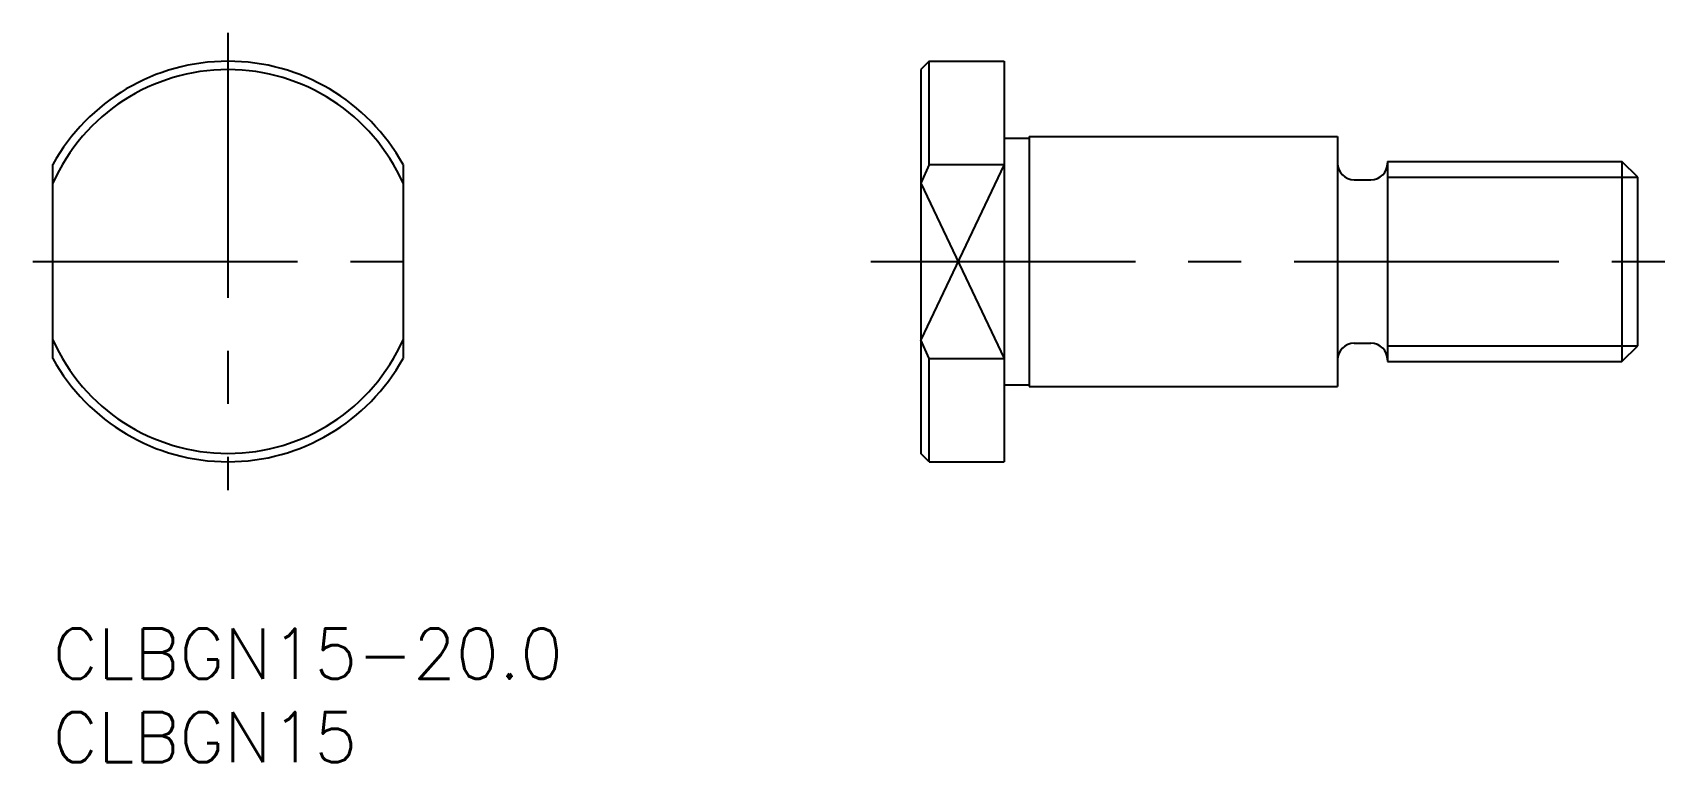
# Model space of a CAD drawing. Extents: x -1.2 to 97.3, y -8 to 35.7.
import ezdxf

# ---------------------------------------------------------------- set-up
doc = ezdxf.new("R2010")
doc.units = 0
doc.header["$LTSCALE"] = 0.5
doc.linetypes.add('CENTER', pattern=[50.8, 31.75, -6.35, 6.35, -6.35])
for name, color, linetype in [('MSM_CENTER', 1, 'CENTER'), ('MSM_CONTINUOUS', 7, 'CONTINUOUS'), ('MSM_NARROW', 5, 'CONTINUOUS'), ('MSM_PART_NUMBER', 7, 'CONTINUOUS')]:
    doc.layers.add(name, color=color, linetype=linetype)
doc.styles.get("Standard").update_dxf_attribs({"font": 'txt.shx', "height": 3, "bigfont": 'bigfont.shx'})

# ---------------------------------------------------------------- blocks, each defined once
blk = doc.blocks.new('*U6')
at = {"layer": 'MSM_PART_NUMBER'}
blk.add_text('CLBGN15-20.0', height=3, dxfattribs=at).set_placement((0, -3))
blk = doc.blocks.new('*U7')
at = {"layer": 'MSM_PART_NUMBER'}
blk.add_text('CLBGN15', height=3, dxfattribs=at).set_placement((0, -8))

msp = doc.modelspace()

# ---------------------------------------------------------------- linework, layer by layer
at = {"layer": 'MSM_CENTER'}
for p, q in [((10.5, 35.7), (10.5, 8.3)), ((-1.2, 22), (22.2, 22)), ((49.046, 22), (97.292, 22))]:
    msp.add_line(p, q, dxfattribs=at)
at = {"layer": 'MSM_CONTINUOUS'}
for p, q in [((52.546, 34), (52.046, 33.5)), ((52.046, 33.5), (52.046, 10.5)), ((52.546, 34), (57.046, 34)), ((52.546, 27.809), (52.546, 34)), ((57.046, 34), (57.046, 10)), ((57.046, 29.4), (58.546, 29.4)), ((58.546, 29.5), (58.546, 14.5)), ((58.546, 29.5), (77.046, 29.5)), ((64.421, 29.5), (64.421, 29.5)), ((70.296, 29.5), (70.296, 29.5)), ((77.046, 29.5), (77.046, 14.5)), ((0, 16.191), (0, 27.809)), ((21, 27.809), (21, 16.191)), ((52.546, 27.809), (52.046, 26.69)), ((52.546, 27.809), (57.046, 27.809)), ((80.046, 28), (80.046, 16)), ((80.046, 28), (94.099, 28)), ((95.046, 27.053), (94.099, 28)), ((94.099, 28), (94.099, 16)), ((78.046, 26.9), (79.046, 26.9)), ((95.046, 16.947), (95.046, 27.053)), ((52.546, 16.191), (52.046, 17.31)), ((78.046, 17.1), (79.046, 17.1)), ((94.099, 16), (95.046, 16.947)), ((52.546, 10), (52.546, 16.191)), ((52.546, 16.191), (57.046, 16.191)), ((80.046, 16), (94.099, 16)), ((57.046, 14.6), (58.546, 14.6)), ((58.546, 14.5), (77.046, 14.5)), ((52.546, 10), (52.046, 10.5)), ((52.546, 10), (57.046, 10))]:
    msp.add_line(p, q, dxfattribs=at)
for centre, radius, start, end in [((10.5, 22), 12, 28.95502, 151.04498), ((10.5, 22), 11.5, 24.07061, 155.92939), ((78.046, 27.9), 1, 180, 270), ((79.046, 27.9), 1, 270, 0), ((10.5, 22), 11.5, 204.07061, 335.92939), ((78.046, 16.1), 1, 90, 180), ((79.046, 16.1), 1, 0, 90), ((10.5, 22), 12, 208.95502, 331.04498)]:
    msp.add_arc(centre, radius, start, end, dxfattribs=at)
at = {"layer": 'MSM_NARROW'}
for p, q in [((57.046, 27.809), (52.046, 17.31)), ((52.046, 26.69), (57.046, 16.191)), ((80.046, 27.053), (95.046, 27.053)), ((80.046, 16.947), (95.046, 16.947))]:
    msp.add_line(p, q, dxfattribs=at)

# ---------------------------------------------------------------- block references
at = {"layer": 'MSM_CONTINUOUS'}
for name in ['*U6', '*U7']:
    msp.add_blockref(name, (0, 0), dxfattribs=at)

doc.saveas('drawing.dxf')
